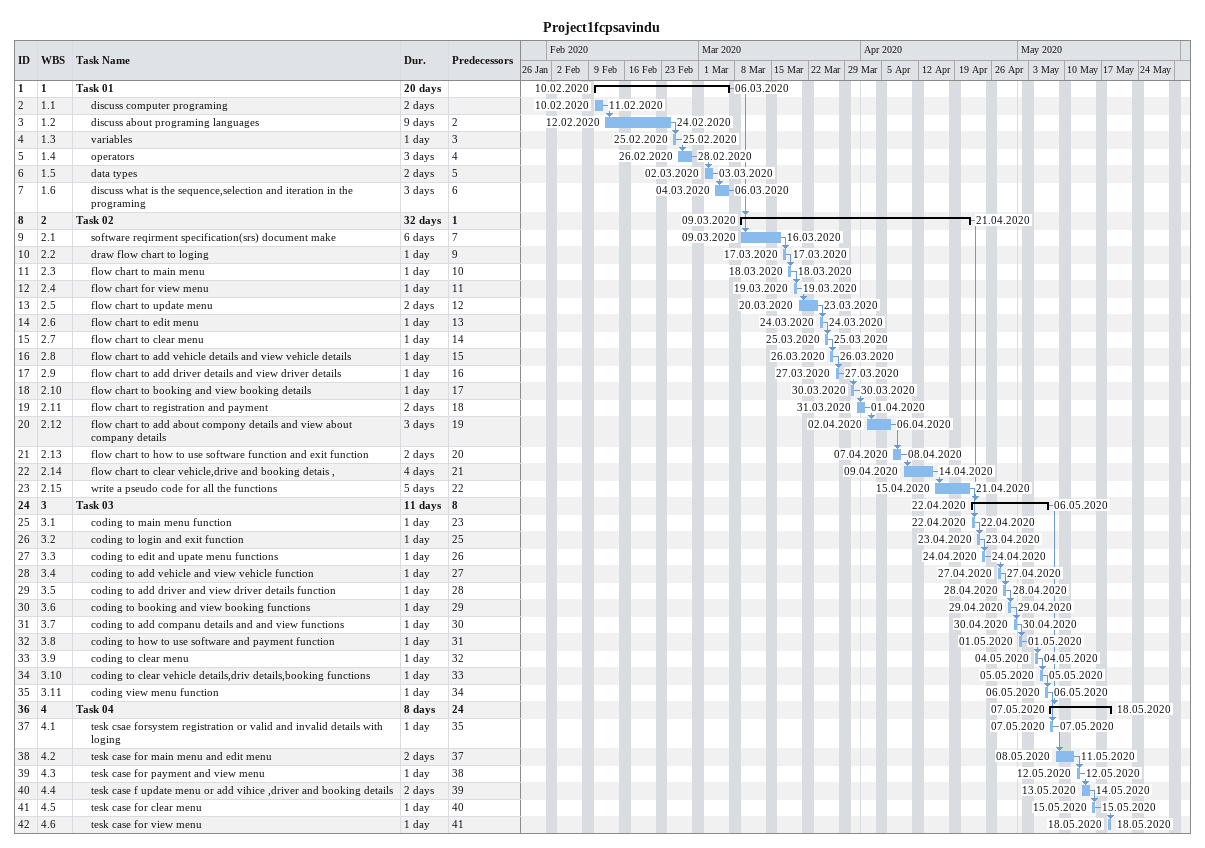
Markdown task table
Project1fcpsavindu

| ID | WBS | Task | Duration | Start | Finish | Predecessors |
|---|---|---|---|---|---|---|
| 1 | 1 | **Task 01** | 20d | 2020-02-10 | 2020-03-06 |  |
| 2 | 1.1 | discuss computer programing | 2d | 2020-02-10 | 2020-02-11 |  |
| 3 | 1.2 | discuss about programing languages | 9d | 2020-02-12 | 2020-02-24 | 2 |
| 4 | 1.3 | variables | 1d | 2020-02-25 | 2020-02-25 | 3 |
| 5 | 1.4 | operators | 3d | 2020-02-26 | 2020-02-28 | 4 |
| 6 | 1.5 | data types | 2d | 2020-03-02 | 2020-03-03 | 5 |
| 7 | 1.6 | discuss what is the sequence,selection and iteration in the programing | 3d | 2020-03-04 | 2020-03-06 | 6 |
| 8 | 2 | **Task 02** | 32d | 2020-03-09 | 2020-04-21 | 1 |
| 9 | 2.1 | software reqirment specification(srs) document make | 6d | 2020-03-09 | 2020-03-16 | 7 |
| 10 | 2.2 | draw flow chart to loging | 1d | 2020-03-17 | 2020-03-17 | 9 |
| 11 | 2.3 | flow chart to main menu | 1d | 2020-03-18 | 2020-03-18 | 10 |
| 12 | 2.4 | flow chart for view menu | 1d | 2020-03-19 | 2020-03-19 | 11 |
| 13 | 2.5 | flow chart to update menu | 2d | 2020-03-20 | 2020-03-23 | 12 |
| 14 | 2.6 | flow chart to edit menu | 1d | 2020-03-24 | 2020-03-24 | 13 |
| 15 | 2.7 | flow chart to clear menu | 1d | 2020-03-25 | 2020-03-25 | 14 |
| 16 | 2.8 | flow chart to add vehicle details and view vehicle details | 1d | 2020-03-26 | 2020-03-26 | 15 |
| 17 | 2.9 | flow chart to add driver details and view driver details | 1d | 2020-03-27 | 2020-03-27 | 16 |
| 18 | 2.10 | flow chart to booking and view booking details | 1d | 2020-03-30 | 2020-03-30 | 17 |
| 19 | 2.11 | flow chart to registration and payment | 2d | 2020-03-31 | 2020-04-01 | 18 |
| 20 | 2.12 | flow chart to add about compony details and view about company details | 3d | 2020-04-02 | 2020-04-06 | 19 |
| 21 | 2.13 | flow chart to how to use software function and exit function | 2d | 2020-04-07 | 2020-04-08 | 20 |
| 22 | 2.14 | flow chart to clear vehicle,drive and booking detais , | 4d | 2020-04-09 | 2020-04-14 | 21 |
| 23 | 2.15 | write a pseudo code for all the functions | 5d | 2020-04-15 | 2020-04-21 | 22 |
| 24 | 3 | **Task 03** | 11d | 2020-04-22 | 2020-05-06 | 8 |
| 25 | 3.1 | coding to main menu function | 1d | 2020-04-22 | 2020-04-22 | 23 |
| 26 | 3.2 | coding to login and exit function | 1d | 2020-04-23 | 2020-04-23 | 25 |
| 27 | 3.3 | coding to edit and upate menu functions | 1d | 2020-04-24 | 2020-04-24 | 26 |
| 28 | 3.4 | coding to add vehicle and view vehicle function | 1d | 2020-04-27 | 2020-04-27 | 27 |
| 29 | 3.5 | coding to add driver and view driver details function | 1d | 2020-04-28 | 2020-04-28 | 28 |
| 30 | 3.6 | coding to booking and view booking functions | 1d | 2020-04-29 | 2020-04-29 | 29 |
| 31 | 3.7 | coding to add companu details and and view functions | 1d | 2020-04-30 | 2020-04-30 | 30 |
| 32 | 3.8 | coding to how to use software and payment function | 1d | 2020-05-01 | 2020-05-01 | 31 |
| 33 | 3.9 | coding to clear menu | 1d | 2020-05-04 | 2020-05-04 | 32 |
| 34 | 3.10 | coding to clear vehicle details,driv details,booking functions | 1d | 2020-05-05 | 2020-05-05 | 33 |
| 35 | 3.11 | coding view menu function | 1d | 2020-05-06 | 2020-05-06 | 34 |
| 36 | 4 | **Task 04** | 8d | 2020-05-07 | 2020-05-18 | 24 |
| 37 | 4.1 | tesk csae forsystem registration or valid and invalid details with loging | 1d | 2020-05-07 | 2020-05-07 | 35 |
| 38 | 4.2 | tesk case for main menu and edit menu | 2d | 2020-05-08 | 2020-05-11 | 37 |
| 39 | 4.3 | tesk case for payment and view menu | 1d | 2020-05-12 | 2020-05-12 | 38 |
| 40 | 4.4 | tesk case f update menu or add vihice ,driver and booking details | 2d | 2020-05-13 | 2020-05-14 | 39 |
| 41 | 4.5 | tesk case for clear menu | 1d | 2020-05-15 | 2020-05-15 | 40 |
| 42 | 4.6 | tesk case for view menu | 1d | 2020-05-18 | 2020-05-18 | 41 |
